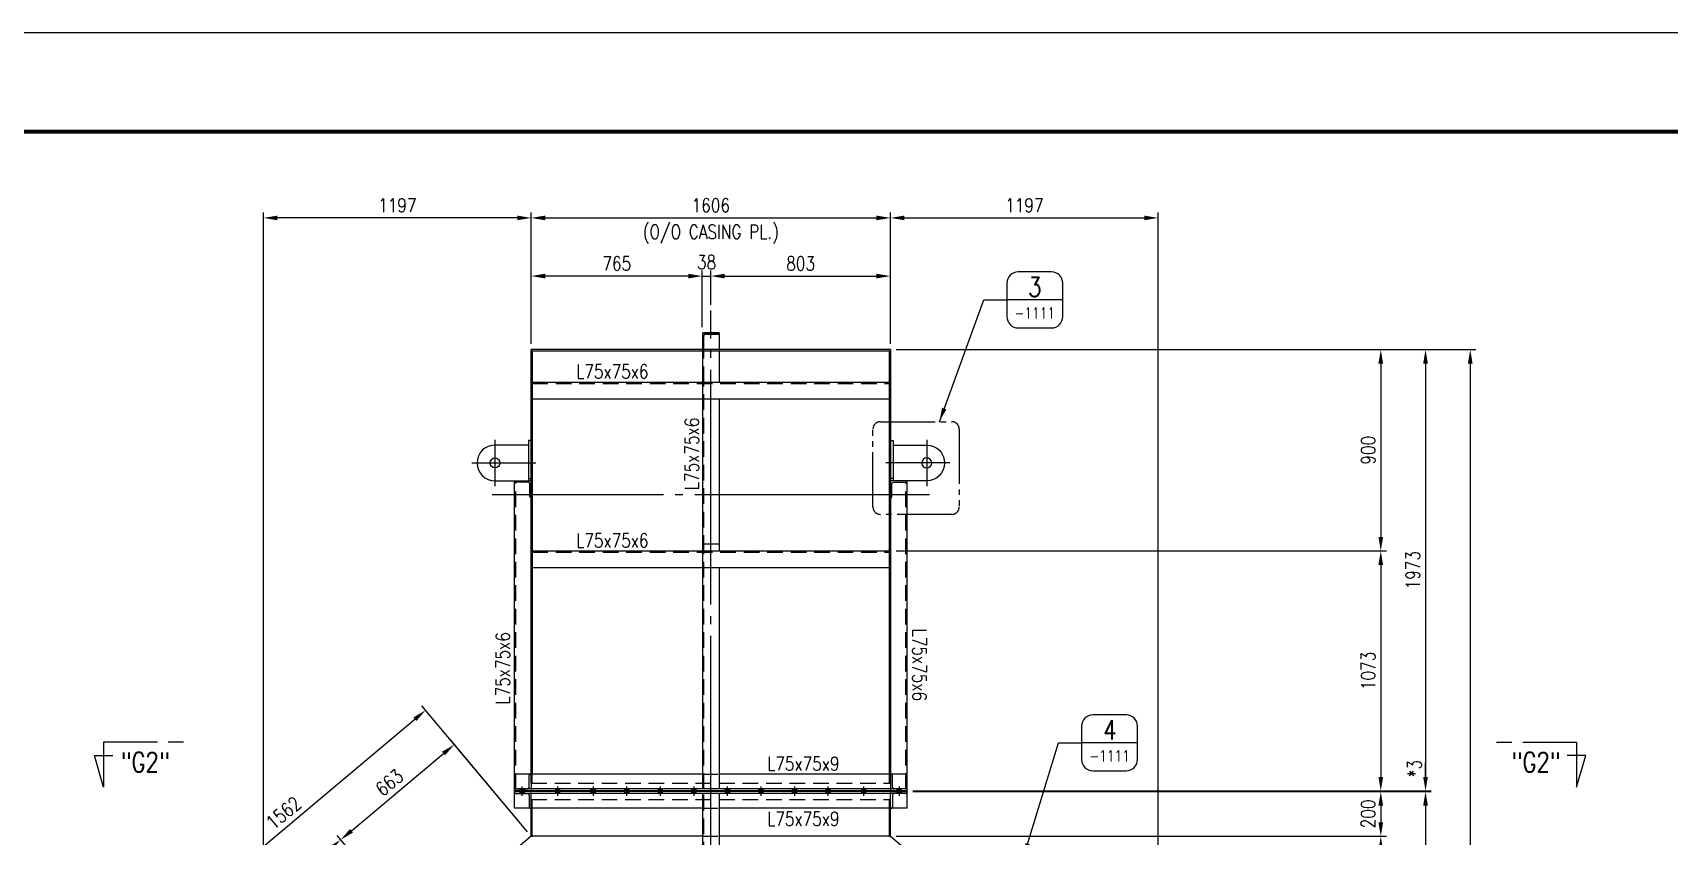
# Model space of a CAD drawing. Header units: millimetres. Extents: x 0 to 134087, y -49114 to 20834.
# Drawn here: x 10031 to 17347, y -37836 to -34243 of the extents above; entities that cross this region are included whole.
import ezdxf
from ezdxf.enums import TextEntityAlignment as Align

# ---------------------------------------------------------------- set-up
doc = ezdxf.new("R2010")
doc.units = ezdxf.units.MM
doc.header["$LTSCALE"] = 35
for name, pattern in [('JNK-CENTER', [34, 30, -1.5, 1, -1.5]), ('JNK-HIDDEN', [3, 2, -1]), ('PH2', [15, 10, -1, 1, -1, 1, -1])]:
    doc.linetypes.add(name, pattern=pattern)
for name, color, linetype in [('CEN-R', 1, 'JNK-CENTER'), ('CON-C', 4, 'Continuous'), ('CON-G', 3, 'Continuous'), ('CON-W', 7, 'Continuous'), ('CON-Y', 2, 'Continuous'), ('det', 2, 'PH2'), ('Dim-W', 7, 'Continuous'), ('HID-Y', 2, 'JNK-HIDDEN'), ('STL-OBJT', 7, 'Continuous'), ('TXTD-Y', 2, 'Continuous'), ('TXTN-G', 3, 'Continuous'), ('TXTT-C', 4, 'Continuous')]:
    doc.layers.add(name, color=color, linetype=linetype)
doc.layers.add('CONT-G', color=3, linetype='Continuous', lineweight=25)
doc.styles.add('SIMPLEX', font='simplex.shx', dxfattribs={"width": 0.8})
doc.dimstyles.new('DIM25', dxfattribs={"dimscale": 25, "dimtxt": 2.5, "dimasz": 2.5, "dimexe": 1, "dimexo": 1, "dimgap": 1, "dimtad": 1, "dimdec": 1, "dimdsep": 46, "dimtxsty": 'SIMPLEX', "dimcen": 0, "dimclrt": 2, "dimazin": 2, "dimtfac": 1, "dimtdec": 1, "dimtix": 1, "dimtmove": 2, "dimatfit": 0, "dimfxl": 0.18, "dimtolj": 1, "dimtzin": 0, "dimarcsym": 0})

# ---------------------------------------------------------------- blocks, each defined once
blk = doc.blocks.new('TITLE')
at = {"color": 7}
blk.add_line((841, 594.85), (0, 594.85), dxfattribs=at)
at = {"color": 7, "const_width": 0.707}
blk.add_lwpolyline([(823.32, 577.17), (27.94, 577.17)], dxfattribs=at)
blk = doc.blocks.new('det-tag')
at = {"layer": 'CON-Y'}
blk.add_line((5, 0), (-5, 0), dxfattribs=at)
blk.add_lwpolyline([(-3, -5), (3, -5, 0.414214), (5, -3), (5, 3, 0.414214), (3, 5), (-3, 5, 0.414214), (-5, 3), (-5, -3, 0.414214)], format="xyb", close=True, dxfattribs=at)
at = {"layer": 'CON-G', "style": 'SIMPLEX', "width": 0.8}
blk.add_attdef('TAG', text='', height=3.5, dxfattribs=at).set_placement((0.02, 0.58), align=Align.CENTER)
at = {"layer": 'CON-Y', "style": 'SIMPLEX', "width": 0.8}
blk.add_attdef('-8888', text='', height=2, dxfattribs=at).set_placement((0, -3.34), align=Align.CENTER)
blk = doc.blocks.new('*D2017')
at = {"layer": 'DEFPOINTS', "color": 0, "transparency": 16777216}
for p in [(11915.9, -37425.6), (12259.8, -37835.6), (11648, -38137.4)]:
    blk.add_point(p, dxfattribs=at)
at = {"layer": 'Dim-W', "color": 0, "lineweight": -2, "transparency": 16777216}
for p, q in [((12243.8, -37816.5), (11899.8, -37406.4)), ((11456, -37811.3), (11868, -37465.7)), ((11631.9, -38118.3), (11392, -37832.3))]:
    blk.add_line(p, q, dxfattribs=at)
at = {"layer": 'Dim-W', "color": 0, "transparency": 16777216}
for points in [[(11861.3, -37457.7), (11874.7, -37473.7), (11915.9, -37425.6)], [(11449.3, -37803.3), (11462.7, -37819.3), (11408.1, -37851.5)]]:
    blk.add_solid(points, dxfattribs=at)
at = {"layer": 'Dim-W', "color": 2, "transparency": 16777216, "insert": (11625.8, -37595.4), "char_height": 62.5, "attachment_point": 5, "rotation": 39.9887, "style": 'SIMPLEX', "bg_fill": 3, "box_fill_scale": 1.1, "bg_fill_color": 256, "bg_fill_true_color": 13158600, "bg_fill_transparency": 0}
blk.add_mtext('\\A1;663', dxfattribs=at)
blk = doc.blocks.new('*D2018')
at = {"layer": 'DEFPOINTS', "color": 0, "transparency": 16777216}
for p in [(11787.4, -37272.3), (12259.8, -37835.6), (11062.8, -38839.6)]:
    blk.add_point(p, dxfattribs=at)
at = {"layer": 'Dim-W', "color": 0, "lineweight": -2, "transparency": 16777216}
for p, q in [((12243.8, -37816.5), (11771.3, -37253.2)), ((10638.2, -38236.2), (11739.5, -37312.5)), ((11046.8, -38820.5), (10574.3, -38257.2))]:
    blk.add_line(p, q, dxfattribs=at)
at = {"layer": 'Dim-W', "color": 0, "transparency": 16777216}
for points in [[(11732.8, -37304.5), (11746.2, -37320.5), (11787.4, -37272.3)], [(10631.5, -38228.2), (10644.9, -38244.1), (10590.4, -38276.3)]]:
    blk.add_solid(points, dxfattribs=at)
at = {"layer": 'Dim-W', "color": 2, "transparency": 16777216, "insert": (11152.7, -37731.2), "char_height": 62.5, "attachment_point": 5, "rotation": 39.9887, "style": 'SIMPLEX', "bg_fill": 3, "box_fill_scale": 1.1, "bg_fill_color": 256, "bg_fill_true_color": 13158600, "bg_fill_transparency": 0}
blk.add_mtext('\\A1;1562', dxfattribs=at)
blk = doc.blocks.new('*D2019')
at = {"layer": 'DEFPOINTS', "color": 0, "transparency": 16777216}
for p in [(13062.8, -35484.6), (13024.8, -35584.6)]:
    blk.add_point(p, dxfattribs=at)
at = {"layer": 'Dim-W', "color": 0, "lineweight": -2, "transparency": 16777216}
for p, q in [((12962.3, -35331.2), (12899.8, -35331.2)), ((13024.8, -35559.6), (13024.8, -35306.2)), ((13062.8, -35459.6), (13062.8, -35306.2)), ((13125.3, -35331.2), (13187.8, -35331.2))]:
    blk.add_line(p, q, dxfattribs=at)
at = {"layer": 'Dim-W', "color": 2, "transparency": 16777216, "insert": (13043.8, -35268.9), "char_height": 62.5, "attachment_point": 5, "style": 'SIMPLEX', "bg_fill": 3, "box_fill_scale": 1.1, "bg_fill_color": 256, "bg_fill_true_color": 13158600, "bg_fill_transparency": 0}
blk.add_mtext('\\A1;38', dxfattribs=at)
at = {"layer": 'DEFPOINTS', "color": 0, "transparency": 16777216}
blk.add_point((13062.8, -35331.2), dxfattribs=at)
at = {"layer": 'Dim-W', "color": 0, "lineweight": -2, "transparency": 16777216}
blk.add_line((13024.8, -35331.2), (13062.8, -35331.2), dxfattribs=at)
at = {"layer": 'Dim-W', "color": 0, "transparency": 16777216}
for points in [[(12962.3, -35320.7), (12962.3, -35341.6), (13024.8, -35331.2)], [(13125.3, -35320.7), (13125.3, -35341.6), (13062.8, -35331.2)]]:
    blk.add_solid(points, dxfattribs=at)
blk = doc.blocks.new('*D2020')
at = {"layer": 'DEFPOINTS', "color": 0, "transparency": 16777216}
for p in [(12259.8, -35331.2), (13024.8, -35584.6), (12259.8, -35659.6)]:
    blk.add_point(p, dxfattribs=at)
at = {"layer": 'Dim-W', "color": 0, "lineweight": -2, "transparency": 16777216}
for p, q in [((12259.8, -35634.6), (12259.8, -35306.2)), ((12962.3, -35331.2), (12322.3, -35331.2)), ((13024.8, -35559.6), (13024.8, -35306.2))]:
    blk.add_line(p, q, dxfattribs=at)
at = {"layer": 'Dim-W', "color": 0, "transparency": 16777216}
for points in [[(12322.3, -35320.7), (12322.3, -35341.6), (12259.8, -35331.2)], [(12962.3, -35320.7), (12962.3, -35341.6), (13024.8, -35331.2)]]:
    blk.add_solid(points, dxfattribs=at)
at = {"layer": 'Dim-W', "color": 2, "transparency": 16777216, "insert": (12642.3, -35274.9), "char_height": 62.5, "attachment_point": 5, "style": 'SIMPLEX', "bg_fill": 3, "box_fill_scale": 1.1, "bg_fill_color": 256, "bg_fill_true_color": 13158600, "bg_fill_transparency": 0}
blk.add_mtext('\\A1;765', dxfattribs=at)
blk = doc.blocks.new('*D2021')
at = {"layer": 'DEFPOINTS', "color": 0, "transparency": 16777216}
for p in [(13865.8, -35331.2), (13062.8, -35484.6), (13865.8, -35659.6)]:
    blk.add_point(p, dxfattribs=at)
at = {"layer": 'Dim-W', "color": 0, "lineweight": -2, "transparency": 16777216}
for p, q in [((13062.8, -35459.6), (13062.8, -35306.2)), ((13125.3, -35331.2), (13803.3, -35331.2)), ((13865.8, -35634.6), (13865.8, -35306.2))]:
    blk.add_line(p, q, dxfattribs=at)
at = {"layer": 'Dim-W', "color": 0, "transparency": 16777216}
for points in [[(13125.3, -35320.7), (13125.3, -35341.6), (13062.8, -35331.2)], [(13803.3, -35320.7), (13803.3, -35341.6), (13865.8, -35331.2)]]:
    blk.add_solid(points, dxfattribs=at)
at = {"layer": 'Dim-W', "color": 2, "transparency": 16777216, "insert": (13464.3, -35274.9), "char_height": 62.5, "attachment_point": 5, "style": 'SIMPLEX', "bg_fill": 3, "box_fill_scale": 1.1, "bg_fill_color": 256, "bg_fill_true_color": 13158600, "bg_fill_transparency": 0}
blk.add_mtext('\\A1;803', dxfattribs=at)
blk = doc.blocks.new('*D2022')
at = {"layer": 'DEFPOINTS', "color": 0, "transparency": 16777216}
for p in [(13865.8, -35071.1), (12259.8, -35659.6), (13865.8, -35659.6)]:
    blk.add_point(p, dxfattribs=at)
at = {"layer": 'Dim-W', "color": 0, "lineweight": -2, "transparency": 16777216}
for p, q in [((12259.8, -35634.6), (12259.8, -35046.1)), ((12322.3, -35071.1), (13803.3, -35071.1)), ((13865.8, -35634.6), (13865.8, -35046.1))]:
    blk.add_line(p, q, dxfattribs=at)
at = {"layer": 'Dim-W', "color": 0, "transparency": 16777216}
for points in [[(12322.3, -35060.6), (12322.3, -35081.5), (12259.8, -35071.1)], [(13803.3, -35060.6), (13803.3, -35081.5), (13865.8, -35071.1)]]:
    blk.add_solid(points, dxfattribs=at)
at = {"layer": 'Dim-W', "color": 2, "transparency": 16777216, "insert": (13062.8, -35014.8), "char_height": 62.5, "attachment_point": 5, "style": 'SIMPLEX', "bg_fill": 3, "box_fill_scale": 1.1, "bg_fill_color": 256, "bg_fill_true_color": 13158600, "bg_fill_transparency": 0}
blk.add_mtext('\\A1;1606', dxfattribs=at)
blk = doc.blocks.new('*D2023')
at = {"layer": 'DEFPOINTS', "color": 0, "transparency": 16777216}
for p in [(15062.8, -35071.1), (13865.8, -35659.6), (15062.8, -38839.6)]:
    blk.add_point(p, dxfattribs=at)
at = {"layer": 'Dim-W', "color": 0, "lineweight": -2, "transparency": 16777216}
for p, q in [((13865.8, -35634.6), (13865.8, -35046.1)), ((13928.3, -35071.1), (15000.3, -35071.1)), ((15062.8, -38814.6), (15062.8, -35046.1))]:
    blk.add_line(p, q, dxfattribs=at)
at = {"layer": 'Dim-W', "color": 0, "transparency": 16777216}
for points in [[(13928.3, -35060.6), (13928.3, -35081.5), (13865.8, -35071.1)], [(15000.3, -35060.6), (15000.3, -35081.5), (15062.8, -35071.1)]]:
    blk.add_solid(points, dxfattribs=at)
at = {"layer": 'Dim-W', "color": 2, "transparency": 16777216, "insert": (14464.3, -35014.8), "char_height": 62.5, "attachment_point": 5, "style": 'SIMPLEX', "bg_fill": 3, "box_fill_scale": 1.1, "bg_fill_color": 256, "bg_fill_true_color": 13158600, "bg_fill_transparency": 0}
blk.add_mtext('\\A1;1197', dxfattribs=at)
blk = doc.blocks.new('*D2024')
at = {"layer": 'DEFPOINTS', "color": 0, "transparency": 16777216}
for p in [(11062.8, -35071.1), (12259.8, -35659.6), (11062.8, -38839.6)]:
    blk.add_point(p, dxfattribs=at)
at = {"layer": 'Dim-W', "color": 0, "lineweight": -2, "transparency": 16777216}
for p, q in [((11062.8, -38814.6), (11062.8, -35046.1)), ((12197.3, -35071.1), (11125.3, -35071.1)), ((12259.8, -35634.6), (12259.8, -35046.1))]:
    blk.add_line(p, q, dxfattribs=at)
at = {"layer": 'Dim-W', "color": 0, "transparency": 16777216}
for points in [[(11125.3, -35060.6), (11125.3, -35081.5), (11062.8, -35071.1)], [(12197.3, -35060.6), (12197.3, -35081.5), (12259.8, -35071.1)]]:
    blk.add_solid(points, dxfattribs=at)
at = {"layer": 'Dim-W', "color": 2, "transparency": 16777216, "insert": (11661.3, -35014.8), "char_height": 62.5, "attachment_point": 5, "style": 'SIMPLEX', "bg_fill": 3, "box_fill_scale": 1.1, "bg_fill_color": 256, "bg_fill_true_color": 13158600, "bg_fill_transparency": 0}
blk.add_mtext('\\A1;1197', dxfattribs=at)
blk = doc.blocks.new('*D2025')
at = {"layer": 'DEFPOINTS', "color": 0, "transparency": 16777216}
for p in [(11408.1, -37851.5), (11648, -38137.4), (11062.8, -38839.6)]:
    blk.add_point(p, dxfattribs=at)
at = {"layer": 'Dim-W', "color": 0, "lineweight": -2, "transparency": 16777216}
for p, q in [((10766.8, -38389.4), (11360.2, -37891.6)), ((11631.9, -38118.3), (11392, -37832.3)), ((11046.8, -38820.5), (10702.8, -38410.4))]:
    blk.add_line(p, q, dxfattribs=at)
at = {"layer": 'Dim-W', "color": 0, "transparency": 16777216}
for points in [[(11353.5, -37883.6), (11366.9, -37899.6), (11408.1, -37851.5)], [(10760.1, -38381.4), (10773.5, -38397.4), (10718.9, -38429.6)]]:
    blk.add_solid(points, dxfattribs=at)
at = {"layer": 'Dim-W', "color": 2, "transparency": 16777216, "insert": (11027.3, -38097.4), "char_height": 62.5, "attachment_point": 5, "rotation": 39.9887, "style": 'SIMPLEX', "bg_fill": 3, "box_fill_scale": 1.1, "bg_fill_color": 256, "bg_fill_true_color": 13158600, "bg_fill_transparency": 0}
blk.add_mtext('\\A1;900', dxfattribs=at)
blk = doc.blocks.new('A$C4895520B')
at = {"layer": 'CEN-R'}
for p, q in [((0, 254), (0, -33.4)), ((104, 150), (-104, 150))]:
    blk.add_line(p, q, dxfattribs=at)
at = {"layer": 'CON-G'}
for p, q in [((-80, 150), (-80, 0)), ((80, 0), (80, 150)), ((99.9, 0), (-80, 0)), ((99.9, -12), (99.9, 0)), ((-70, 0), (-70, -12)), ((99.9, -12), (-70, -12))]:
    blk.add_line(p, q, dxfattribs=at)
blk.add_circle((0, 150), 22.5, dxfattribs=at)
blk.add_arc((0, 150), 80, 0, 180, dxfattribs=at)
blk = doc.blocks.new('*D2034')
at = {"layer": 'DEFPOINTS', "color": 0, "transparency": 16777216}
for p in [(13940.8, -37635.6), (15137.8, -38989.6), (16257.8, -38989.6)]:
    blk.add_point(p, dxfattribs=at)
at = {"layer": 'Dim-W', "color": 0, "lineweight": -2, "transparency": 16777216}
for p, q in [((13965.8, -37635.6), (16282.8, -37635.6)), ((16257.8, -37698.1), (16257.8, -38927.1)), ((15162.8, -38989.6), (16282.8, -38989.6))]:
    blk.add_line(p, q, dxfattribs=at)
at = {"layer": 'Dim-W', "color": 0, "transparency": 16777216}
for points in [[(16247.3, -37698.1), (16268.2, -37698.1), (16257.8, -37635.6)], [(16247.3, -38927.1), (16268.2, -38927.1), (16257.8, -38989.6)]]:
    blk.add_solid(points, dxfattribs=at)
at = {"layer": 'Dim-W', "color": 2, "transparency": 16777216, "insert": (16201.5, -38312.6), "char_height": 62.5, "attachment_point": 5, "rotation": 90, "style": 'SIMPLEX', "bg_fill": 3, "box_fill_scale": 1.1, "bg_fill_color": 256, "bg_fill_true_color": 13158600, "bg_fill_transparency": 0}
blk.add_mtext('\\A1;1354', dxfattribs=at)
blk = doc.blocks.new('*D2035')
at = {"layer": 'DEFPOINTS', "color": 0, "transparency": 16777216}
for p in [(13940.8, -37635.6), (13865.8, -37835.6)]:
    blk.add_point(p, dxfattribs=at)
at = {"layer": 'Dim-W', "color": 0, "lineweight": -2, "transparency": 16777216}
for p, q in [((13965.8, -37635.6), (16082.8, -37635.6)), ((16057.8, -37698.1), (16057.8, -37773.1)), ((13890.8, -37835.6), (16082.8, -37835.6))]:
    blk.add_line(p, q, dxfattribs=at)
at = {"layer": 'Dim-W', "color": 0, "transparency": 16777216}
for points in [[(16047.3, -37698.1), (16068.2, -37698.1), (16057.8, -37635.6)], [(16047.3, -37773.1), (16068.2, -37773.1), (16057.8, -37835.6)]]:
    blk.add_solid(points, dxfattribs=at)
at = {"layer": 'Dim-W', "color": 2, "transparency": 16777216, "insert": (16001.5, -37735.6), "char_height": 62.5, "attachment_point": 5, "rotation": 90, "style": 'SIMPLEX', "bg_fill": 3, "box_fill_scale": 1.1, "bg_fill_color": 256, "bg_fill_true_color": 13158600, "bg_fill_transparency": 0}
blk.add_mtext('\\A1;200', dxfattribs=at)
at = {"layer": 'DEFPOINTS', "color": 0, "transparency": 16777216}
blk.add_point((16057.8, -37835.6), dxfattribs=at)
blk = doc.blocks.new('*D2036')
at = {"layer": 'DEFPOINTS', "color": 0, "transparency": 16777216}
for p in [(13865.8, -37835.6), (15062.8, -38839.6), (16057.8, -38839.6)]:
    blk.add_point(p, dxfattribs=at)
at = {"layer": 'Dim-W', "color": 0, "lineweight": -2, "transparency": 16777216}
for p, q in [((13890.8, -37835.6), (16082.8, -37835.6)), ((16057.8, -37898.1), (16057.8, -38777.1)), ((15087.8, -38839.6), (16082.8, -38839.6))]:
    blk.add_line(p, q, dxfattribs=at)
at = {"layer": 'Dim-W', "color": 0, "transparency": 16777216}
for points in [[(16047.3, -37898.1), (16068.2, -37898.1), (16057.8, -37835.6)], [(16047.3, -38777.1), (16068.2, -38777.1), (16057.8, -38839.6)]]:
    blk.add_solid(points, dxfattribs=at)
at = {"layer": 'Dim-W', "color": 2, "transparency": 16777216, "insert": (16001.5, -38337.6), "char_height": 62.5, "attachment_point": 5, "rotation": 90, "style": 'SIMPLEX', "bg_fill": 3, "box_fill_scale": 1.1, "bg_fill_color": 256, "bg_fill_true_color": 13158600, "bg_fill_transparency": 0}
blk.add_mtext('\\A1;1004', dxfattribs=at)
blk = doc.blocks.new('*D2037')
at = {"layer": 'DEFPOINTS', "color": 0, "transparency": 16777216}
for p in [(13865.8, -35659.6), (15162.8, -41459.6), (16457.8, -41459.6)]:
    blk.add_point(p, dxfattribs=at)
at = {"layer": 'Dim-W', "color": 0, "lineweight": -2, "transparency": 16777216}
for p, q in [((13890.8, -35659.6), (16482.8, -35659.6)), ((16457.8, -35722.1), (16457.8, -41397.1)), ((15187.8, -41459.6), (16482.8, -41459.6))]:
    blk.add_line(p, q, dxfattribs=at)
at = {"layer": 'Dim-W', "color": 0, "transparency": 16777216}
for points in [[(16447.3, -35722.1), (16468.2, -35722.1), (16457.8, -35659.6)], [(16447.3, -41397.1), (16468.2, -41397.1), (16457.8, -41459.6)]]:
    blk.add_solid(points, dxfattribs=at)
at = {"layer": 'Dim-W', "color": 2, "transparency": 16777216, "insert": (16401.5, -38559.6), "char_height": 62.5, "attachment_point": 5, "rotation": 90, "style": 'SIMPLEX', "bg_fill": 3, "box_fill_scale": 1.1, "bg_fill_color": 256, "bg_fill_true_color": 13158600, "bg_fill_transparency": 0}
blk.add_mtext('\\A1;5800', dxfattribs=at)
blk = doc.blocks.new('*D2038')
at = {"layer": 'DEFPOINTS', "color": 0, "transparency": 16777216}
for p in [(13865.8, -35659.6), (13940.8, -37632.6), (16257.8, -37632.6)]:
    blk.add_point(p, dxfattribs=at)
at = {"layer": 'Dim-W', "color": 0, "lineweight": -2, "transparency": 16777216}
for p, q in [((13890.8, -35659.6), (16282.8, -35659.6)), ((16257.8, -35722.1), (16257.8, -37570.1)), ((13965.8, -37632.6), (16282.8, -37632.6))]:
    blk.add_line(p, q, dxfattribs=at)
at = {"layer": 'Dim-W', "color": 0, "transparency": 16777216}
for points in [[(16247.3, -35722.1), (16268.2, -35722.1), (16257.8, -35659.6)], [(16247.3, -37570.1), (16268.2, -37570.1), (16257.8, -37632.6)]]:
    blk.add_solid(points, dxfattribs=at)
at = {"layer": 'Dim-W', "color": 2, "transparency": 16777216, "insert": (16201.5, -36646.1), "char_height": 62.5, "attachment_point": 5, "rotation": 90, "style": 'SIMPLEX', "bg_fill": 3, "box_fill_scale": 1.1, "bg_fill_color": 256, "bg_fill_true_color": 13158600, "bg_fill_transparency": 0}
blk.add_mtext('\\A1;1973', dxfattribs=at)
blk = doc.blocks.new('*D2039')
at = {"layer": 'DEFPOINTS', "color": 0, "transparency": 16777216}
for p in [(14166.4, -37632.6), (14166.4, -37635.6), (16257.8, -37632.6)]:
    blk.add_point(p, dxfattribs=at)
at = {"layer": 'Dim-W', "color": 0, "lineweight": -2, "transparency": 16777216}
for p, q in [((16257.8, -37570.1), (16257.8, -37507.6)), ((14191.4, -37632.6), (16282.8, -37632.6)), ((14191.4, -37635.6), (16282.8, -37635.6)), ((16257.8, -37635.6), (16257.8, -37632.6)), ((16257.8, -37698.1), (16257.8, -37760.6))]:
    blk.add_line(p, q, dxfattribs=at)
at = {"layer": 'Dim-W', "color": 0, "transparency": 16777216}
blk.add_solid([(16247.3, -37698.1), (16268.2, -37698.1), (16257.8, -37635.6)], dxfattribs=at)
at = {"layer": 'Dim-W', "color": 2, "transparency": 16777216, "insert": (16208.3, -37533.1), "char_height": 62.5, "attachment_point": 5, "rotation": 90, "style": 'SIMPLEX', "bg_fill": 3, "box_fill_scale": 1.1, "bg_fill_color": 256, "bg_fill_true_color": 13158600, "bg_fill_transparency": 0}
blk.add_mtext('\\A1;*3', dxfattribs=at)
at = {"layer": 'Dim-W', "color": 0, "transparency": 16777216}
blk.add_solid([(16247.3, -37570.1), (16268.2, -37570.1), (16257.8, -37632.6)], dxfattribs=at)
blk = doc.blocks.new('*D2040')
at = {"layer": 'DEFPOINTS', "color": 0, "transparency": 16777216}
for p in [(13865.8, -35659.6), (13865.8, -36559.6), (16057.8, -36559.6)]:
    blk.add_point(p, dxfattribs=at)
at = {"layer": 'Dim-W', "color": 0, "lineweight": -2, "transparency": 16777216}
for p, q in [((13890.8, -35659.6), (16082.8, -35659.6)), ((16057.8, -35722.1), (16057.8, -36497.1)), ((13890.8, -36559.6), (16082.8, -36559.6))]:
    blk.add_line(p, q, dxfattribs=at)
at = {"layer": 'Dim-W', "color": 0, "transparency": 16777216}
for points in [[(16047.3, -35722.1), (16068.2, -35722.1), (16057.8, -35659.6)], [(16047.3, -36497.1), (16068.2, -36497.1), (16057.8, -36559.6)]]:
    blk.add_solid(points, dxfattribs=at)
at = {"layer": 'Dim-W', "color": 2, "transparency": 16777216, "insert": (16001.5, -36109.6), "char_height": 62.5, "attachment_point": 5, "rotation": 90, "style": 'SIMPLEX', "bg_fill": 3, "box_fill_scale": 1.1, "bg_fill_color": 256, "bg_fill_true_color": 13158600, "bg_fill_transparency": 0}
blk.add_mtext('\\A1;900', dxfattribs=at)
blk = doc.blocks.new('*D2041')
at = {"layer": 'DEFPOINTS', "color": 0, "transparency": 16777216}
for p in [(13865.8, -36559.6), (13940.8, -37632.6), (16057.8, -37632.6)]:
    blk.add_point(p, dxfattribs=at)
at = {"layer": 'Dim-W', "color": 0, "lineweight": -2, "transparency": 16777216}
for p, q in [((13890.8, -36559.6), (16082.8, -36559.6)), ((16057.8, -36622.1), (16057.8, -37570.1)), ((13965.8, -37632.6), (16082.8, -37632.6))]:
    blk.add_line(p, q, dxfattribs=at)
at = {"layer": 'Dim-W', "color": 0, "transparency": 16777216}
for points in [[(16047.3, -36622.1), (16068.2, -36622.1), (16057.8, -36559.6)], [(16047.3, -37570.1), (16068.2, -37570.1), (16057.8, -37632.6)]]:
    blk.add_solid(points, dxfattribs=at)
at = {"layer": 'Dim-W', "color": 2, "transparency": 16777216, "insert": (16001.5, -37096.1), "char_height": 62.5, "attachment_point": 5, "rotation": 90, "style": 'SIMPLEX', "bg_fill": 3, "box_fill_scale": 1.1, "bg_fill_color": 256, "bg_fill_true_color": 13158600, "bg_fill_transparency": 0}
blk.add_mtext('\\A1;1073', dxfattribs=at)
blk = doc.blocks.new('SECMARK2')
at = {"layer": 'TXTT-C'}
blk.add_line((0, 0), (-2.72, 0), dxfattribs=at)
blk.add_lwpolyline([(-4.67, 0), (-14.32, 0), (-14.32, 8.05), (-15.93, 2.38), (-12.63, 2.38)], dxfattribs=at)
at = {"layer": 'TXTT-C', "style": 'SIMPLEX', "width": 1.17}
blk.add_attdef('TAG', text='', height=3.5, dxfattribs=at).set_placement((-7.82, 1.36), align=Align.CENTER)

msp = doc.modelspace()

# ---------------------------------------------------------------- hatches: boundary and pattern name
at = {"layer": 'CON-W'}
h = msp.add_hatch(color=256, dxfattribs=at)
h.paths.add_polyline_path([(12229.3498, -37623.6369), (12210.3498, -37623.6369), (12210.3498, -37632.6369), (12229.3498, -37632.6369)])
h.paths.add_polyline_path([(12229.3498, -37635.6369), (12210.3498, -37635.6369), (12210.3498, -37644.6369), (12229.3498, -37644.6369)])
h = msp.add_hatch(color=256, dxfattribs=at)
h.paths.add_polyline_path([(12388.3498, -37623.6369), (12369.3498, -37623.6369), (12369.3498, -37632.6369), (12388.3498, -37632.6369)])
h.paths.add_polyline_path([(12388.3498, -37635.6369), (12369.3498, -37635.6369), (12369.3498, -37644.6369), (12388.3498, -37644.6369)])
h = msp.add_hatch(color=256, dxfattribs=at)
h.paths.add_polyline_path([(12547.3498, -37623.6369), (12528.3498, -37623.6369), (12528.3498, -37632.6369), (12547.3498, -37632.6369)])
h.paths.add_polyline_path([(12547.3498, -37635.6369), (12528.3498, -37635.6369), (12528.3498, -37644.6369), (12547.3498, -37644.6369)])
h = msp.add_hatch(color=256, dxfattribs=at)
h.paths.add_polyline_path([(12697.3498, -37623.6369), (12678.3498, -37623.6369), (12678.3498, -37632.6369), (12697.3498, -37632.6369)])
h.paths.add_polyline_path([(12697.3498, -37635.6369), (12678.3498, -37635.6369), (12678.3498, -37644.6369), (12697.3498, -37644.6369)])
h = msp.add_hatch(color=256, dxfattribs=at)
h.paths.add_polyline_path([(12847.3498, -37623.6369), (12828.3498, -37623.6369), (12828.3498, -37632.6369), (12847.3498, -37632.6369)])
h.paths.add_polyline_path([(12847.3498, -37635.6369), (12828.3498, -37635.6369), (12828.3498, -37644.6369), (12847.3498, -37644.6369)])
h = msp.add_hatch(color=256, dxfattribs=at)
h.paths.add_polyline_path([(12997.3498, -37623.6369), (12978.3498, -37623.6369), (12978.3498, -37632.6369), (12997.3498, -37632.6369)])
h.paths.add_polyline_path([(12997.3498, -37635.6369), (12978.3498, -37635.6369), (12978.3498, -37644.6369), (12997.3498, -37644.6369)])
h = msp.add_hatch(color=256, dxfattribs=at)
h.paths.add_polyline_path([(13128.3498, -37623.6369), (13147.3498, -37623.6369), (13147.3498, -37632.6369), (13128.3498, -37632.6369)])
h.paths.add_polyline_path([(13128.3498, -37635.6369), (13147.3498, -37635.6369), (13147.3498, -37644.6369), (13128.3498, -37644.6369)])
h = msp.add_hatch(color=256, dxfattribs=at)
h.paths.add_polyline_path([(13278.3498, -37623.6369), (13297.3498, -37623.6369), (13297.3498, -37632.6369), (13278.3498, -37632.6369)])
h.paths.add_polyline_path([(13278.3498, -37635.6369), (13297.3498, -37635.6369), (13297.3498, -37644.6369), (13278.3498, -37644.6369)])
h = msp.add_hatch(color=256, dxfattribs=at)
h.paths.add_polyline_path([(13428.3498, -37623.6369), (13447.3498, -37623.6369), (13447.3498, -37632.6369), (13428.3498, -37632.6369)])
h.paths.add_polyline_path([(13428.3498, -37635.6369), (13447.3498, -37635.6369), (13447.3498, -37644.6369), (13428.3498, -37644.6369)])
h = msp.add_hatch(color=256, dxfattribs=at)
h.paths.add_polyline_path([(13578.3498, -37623.6369), (13597.3498, -37623.6369), (13597.3498, -37632.6369), (13578.3498, -37632.6369)])
h.paths.add_polyline_path([(13578.3498, -37635.6369), (13597.3498, -37635.6369), (13597.3498, -37644.6369), (13578.3498, -37644.6369)])
h = msp.add_hatch(color=256, dxfattribs=at)
h.paths.add_polyline_path([(13737.3498, -37623.6369), (13756.3498, -37623.6369), (13756.3498, -37632.6369), (13737.3498, -37632.6369)])
h.paths.add_polyline_path([(13737.3498, -37635.6369), (13756.3498, -37635.6369), (13756.3498, -37644.6369), (13737.3498, -37644.6369)])
h = msp.add_hatch(color=256, dxfattribs=at)
h.paths.add_polyline_path([(13896.3498, -37623.6369), (13915.3498, -37623.6369), (13915.3498, -37632.6369), (13896.3498, -37632.6369)])
h.paths.add_polyline_path([(13896.3498, -37635.6369), (13915.3498, -37635.6369), (13915.3498, -37644.6369), (13896.3498, -37644.6369)])

# ---------------------------------------------------------------- linework, layer by layer
at = {"layer": 'CEN-R'}
for p, q in [((13062.8498, -41559.6369), (13062.8498, -35484.6369)), ((14040.8498, -36309.6369), (12084.8498, -36309.6369)), ((12219.8498, -37654.6369), (12219.8498, -37613.6369)), ((12378.8498, -37654.6369), (12378.8498, -37613.6369)), ((12537.8498, -37654.6369), (12537.8498, -37613.6369)), ((12687.8498, -37654.6369), (12687.8498, -37613.6369)), ((12837.8498, -37654.6369), (12837.8498, -37613.6369)), ((12987.8498, -37654.6369), (12987.8498, -37613.6369)), ((13137.8498, -37654.6369), (13137.8498, -37613.6369)), ((13287.8498, -37654.6369), (13287.8498, -37613.6369)), ((13437.8498, -37654.6369), (13437.8498, -37613.6369)), ((13587.8498, -37654.6369), (13587.8498, -37613.6369)), ((13746.8498, -37654.6369), (13746.8498, -37613.6369)), ((13905.8498, -37654.6369), (13905.8498, -37613.6369))]:
    msp.add_line(p, q, dxfattribs=at)
at = {"layer": 'CON-G'}
for p, q in [((13024.8498, -35584.6369), (13024.8498, -35804.8221)), ((13099.8498, -35584.6369), (13099.8498, -35804.8221)), ((12259.8498, -37557.6369), (12259.8498, -35659.6369)), ((13865.8498, -35659.6369), (12259.8498, -35659.6369)), ((12259.8498, -35664.6369), (13865.8498, -35664.6369)), ((12264.8498, -35664.6369), (12264.8498, -37557.6369)), ((13860.8498, -37557.6369), (13860.8498, -35664.6369)), ((13865.8498, -35659.6369), (13865.8498, -37557.6369)), ((13024.8498, -35879.8221), (13024.8498, -36559.6369)), ((13099.8498, -35879.8221), (13099.8498, -36559.6369)), ((12264.8498, -36559.6369), (13865.8498, -36559.6369)), ((13024.8498, -36528.2851), (13099.8498, -36528.2851)), ((12264.8498, -36634.6369), (13865.8498, -36634.6369)), ((13024.8498, -36634.6369), (13024.8498, -37623.6369)), ((13099.8498, -36634.6369), (13099.8498, -37623.6369)), ((13024.8498, -37557.6369), (12184.8498, -37557.6369)), ((13940.8498, -37557.6369), (13099.8498, -37557.6369)), ((13940.8498, -37623.6369), (12184.8498, -37623.6369)), ((13940.8498, -37632.6369), (12184.8498, -37632.6369)), ((13940.8498, -37635.6369), (12184.8498, -37635.6369)), ((12184.8498, -37710.6369), (12184.8498, -37635.6369)), ((13940.8498, -37644.6369), (12184.8498, -37644.6369)), ((13024.8498, -37644.6369), (13024.8498, -38980.6369)), ((13099.8498, -37644.6369), (13099.8498, -38980.6369)), ((13940.8498, -37710.6369), (13940.8498, -37635.6369)), ((13024.8498, -37710.6369), (12184.8498, -37710.6369)), ((12259.8498, -37835.6369), (12259.8498, -37710.6369)), ((12264.8498, -37837.9691), (12264.8498, -37710.6369)), ((13940.8498, -37710.6369), (13099.8498, -37710.6369)), ((13860.8498, -37837.9691), (13860.8498, -37710.6369)), ((13865.8498, -37835.6369), (13865.8498, -37710.6369)), ((12259.8498, -37835.6369), (11062.8498, -38839.6369)), ((13024.8498, -37835.6369), (12259.8498, -37835.6369)), ((13865.8498, -37835.6369), (13099.8498, -37835.6369)), ((13865.8498, -37835.6369), (15062.8498, -38839.6369))]:
    msp.add_line(p, q, dxfattribs=at)
for points in [[(12259.8498, -36246.6369), (12259.8498, -36321.6369), (12257.8498, -36321.6369, -0.414213562), (12253.8498, -36317.6369), (12253.8498, -36261.1369, 0.414213562), (12245.3498, -36252.6369), (12188.8498, -36252.6369, -0.414213562), (12184.8498, -36248.6369), (12184.8498, -36246.6369)], [(13865.8498, -36246.6369), (13865.8498, -36321.6369), (13867.8498, -36321.6369, 0.414213562), (13871.8498, -36317.6369), (13871.8498, -36261.1369, -0.414213562), (13880.3498, -36252.6369), (13936.8498, -36252.6369, 0.414213562), (13940.8498, -36248.6369), (13940.8498, -36246.6369)]]:
    msp.add_lwpolyline(points, format="xyb", close=True, dxfattribs=at)
at = {"layer": 'CONT-G'}
for p, q in [((12184.8498, -37632.6369), (12184.8498, -36246.6369)), ((13940.8498, -37632.6369), (13940.8498, -36246.6369))]:
    msp.add_line(p, q, dxfattribs=at)
at = {"layer": 'HID-Y'}
for p, q in [((13030.8498, -35804.8221), (13030.8498, -35659.6369)), ((13024.8498, -35810.8221), (13024.8498, -35879.8221)), ((13030.8498, -36559.6369), (13030.8498, -35810.8221)), ((12190.8498, -37623.6369), (12190.8498, -36252.6369)), ((13934.8498, -37623.6369), (13934.8498, -36252.6369)), ((12264.8498, -36565.6369), (13865.8498, -36565.6369)), ((13024.8498, -36565.6369), (13024.8498, -36634.6369)), ((13030.8498, -37623.6369), (13030.8498, -36565.6369)), ((12259.8498, -37597.6369), (12259.8498, -37557.6369)), ((12259.8498, -37597.6369), (13865.8498, -37597.6369)), ((12264.8498, -37597.6369), (12264.8498, -37557.6369)), ((13024.8498, -37557.6369), (13099.8498, -37557.6369)), ((13860.8498, -37597.6369), (13860.8498, -37557.6369)), ((13865.8498, -37597.6369), (13865.8498, -37557.6369)), ((12210.3498, -37632.6369), (12210.3498, -37623.6369)), ((12210.3498, -37644.6369), (12210.3498, -37635.6369)), ((12229.3498, -37632.6369), (12229.3498, -37623.6369)), ((12229.3498, -37644.6369), (12229.3498, -37635.6369)), ((12259.8498, -37670.6369), (13865.8498, -37670.6369)), ((12259.8498, -37710.6369), (12259.8498, -37670.6369)), ((12264.8498, -37710.6369), (12264.8498, -37670.6369)), ((12369.3498, -37632.6369), (12369.3498, -37623.6369)), ((12369.3498, -37644.6369), (12369.3498, -37635.6369)), ((12388.3498, -37632.6369), (12388.3498, -37623.6369)), ((12388.3498, -37644.6369), (12388.3498, -37635.6369)), ((12528.3498, -37632.6369), (12528.3498, -37623.6369)), ((12528.3498, -37644.6369), (12528.3498, -37635.6369)), ((12547.3498, -37632.6369), (12547.3498, -37623.6369)), ((12547.3498, -37644.6369), (12547.3498, -37635.6369)), ((12678.3498, -37632.6369), (12678.3498, -37623.6369)), ((12678.3498, -37644.6369), (12678.3498, -37635.6369)), ((12697.3498, -37632.6369), (12697.3498, -37623.6369)), ((12697.3498, -37644.6369), (12697.3498, -37635.6369)), ((12828.3498, -37632.6369), (12828.3498, -37623.6369)), ((12828.3498, -37644.6369), (12828.3498, -37635.6369)), ((12847.3498, -37632.6369), (12847.3498, -37623.6369)), ((12847.3498, -37644.6369), (12847.3498, -37635.6369)), ((12978.3498, -37632.6369), (12978.3498, -37623.6369)), ((12978.3498, -37644.6369), (12978.3498, -37635.6369)), ((12997.3498, -37632.6369), (12997.3498, -37623.6369)), ((12997.3498, -37644.6369), (12997.3498, -37635.6369)), ((13030.8498, -38980.6369), (13030.8498, -37644.6369)), ((13128.3498, -37632.6369), (13128.3498, -37623.6369)), ((13128.3498, -37644.6369), (13128.3498, -37635.6369)), ((13147.3498, -37632.6369), (13147.3498, -37623.6369)), ((13147.3498, -37644.6369), (13147.3498, -37635.6369)), ((13278.3498, -37632.6369), (13278.3498, -37623.6369)), ((13278.3498, -37644.6369), (13278.3498, -37635.6369)), ((13297.3498, -37632.6369), (13297.3498, -37623.6369)), ((13297.3498, -37644.6369), (13297.3498, -37635.6369)), ((13428.3498, -37632.6369), (13428.3498, -37623.6369)), ((13428.3498, -37644.6369), (13428.3498, -37635.6369)), ((13447.3498, -37632.6369), (13447.3498, -37623.6369)), ((13447.3498, -37644.6369), (13447.3498, -37635.6369)), ((13578.3498, -37632.6369), (13578.3498, -37623.6369)), ((13578.3498, -37644.6369), (13578.3498, -37635.6369)), ((13597.3498, -37632.6369), (13597.3498, -37623.6369)), ((13597.3498, -37644.6369), (13597.3498, -37635.6369)), ((13737.3498, -37632.6369), (13737.3498, -37623.6369)), ((13737.3498, -37644.6369), (13737.3498, -37635.6369)), ((13756.3498, -37632.6369), (13756.3498, -37623.6369)), ((13756.3498, -37644.6369), (13756.3498, -37635.6369)), ((13860.8498, -37710.6369), (13860.8498, -37670.6369)), ((13865.8498, -37710.6369), (13865.8498, -37670.6369)), ((13896.3498, -37632.6369), (13896.3498, -37623.6369)), ((13896.3498, -37644.6369), (13896.3498, -37635.6369)), ((13915.3498, -37632.6369), (13915.3498, -37623.6369)), ((13915.3498, -37644.6369), (13915.3498, -37635.6369)), ((13024.8498, -37710.6369), (13099.8498, -37710.6369)), ((13024.8498, -37835.6369), (13099.8498, -37835.6369))]:
    msp.add_line(p, q, dxfattribs=at)
for points in [[(13024.8498, -35584.6369), (13024.8498, -35659.6369), (13026.8498, -35659.6369, 0.414213562), (13030.8498, -35655.6369), (13030.8498, -35599.1369, -0.414213562), (13039.3498, -35590.6369), (13095.8498, -35590.6369, 0.414213562), (13099.8498, -35586.6369), (13099.8498, -35584.6369)], [(12259.8498, -37632.6369), (12184.8498, -37632.6369), (12184.8498, -37629.6369, -0.414213562), (12190.8498, -37623.6369), (12242.3498, -37623.6369, 0.414213562), (12250.8498, -37615.1369), (12250.8498, -37563.6369, -0.414213562), (12256.8498, -37557.6369), (12259.8498, -37557.6369)], [(13865.8498, -37632.6369), (13940.8498, -37632.6369), (13940.8498, -37629.6369, 0.414213562), (13934.8498, -37623.6369), (13883.3498, -37623.6369, -0.414213562), (13874.8498, -37615.1369), (13874.8498, -37563.6369, 0.414213562), (13868.8498, -37557.6369), (13865.8498, -37557.6369)], [(12259.8498, -37635.6369), (12184.8498, -37635.6369), (12184.8498, -37638.6369, 0.414213562), (12190.8498, -37644.6369), (12242.3498, -37644.6369, -0.414213562), (12250.8498, -37653.1369), (12250.8498, -37704.6369, 0.414213562), (12256.8498, -37710.6369), (12259.8498, -37710.6369)], [(13865.8498, -37635.6369), (13940.8498, -37635.6369), (13940.8498, -37638.6369, -0.414213562), (13934.8498, -37644.6369), (13883.3498, -37644.6369, 0.414213562), (13874.8498, -37653.1369), (13874.8498, -37704.6369, -0.414213562), (13868.8498, -37710.6369), (13865.8498, -37710.6369)]]:
    msp.add_lwpolyline(points, format="xyb", close=True, dxfattribs=at)
at = {"layer": 'STL-OBJT'}
for p, q in [((14282.7861, -35437.6966), (14386.0766, -35437.6966)), ((14617.0685, -37418.0979), (14720.359, -37418.0979))]:
    msp.add_line(p, q, dxfattribs=at)

# ---------------------------------------------------------------- block references
at = {"linetype": 'ByBlock', "xscale": 24.99999999749996, "yscale": 24.99999999749996, "zscale": 24.99999999749996}
msp.add_blockref('TITLE', (756.2886, -49114.431), dxfattribs=at)
at = {"layer": 'CON-W'}
ref = msp.add_blockref('SECMARK2', (16575.4976, -37414.4095), dxfattribs=dict(at, xscale=25, yscale=25, zscale=25, rotation=180))
ref.add_attrib('TAG', '"G2"', (16642.7708, -37548.0762), dxfattribs={"layer": 'CON-C', "height": 87.5, "style": 'SIMPLEX', "width": 0.8})
at = {"layer": 'det', "ltscale": 0.7}
ref = msp.add_blockref('det-tag', (14511.0766, -35437.6966), dxfattribs=dict(at, xscale=25, yscale=25, zscale=25))
ref.add_attrib('TAG', '3', dxfattribs={"layer": 'TXTN-G', "height": 87.5, "style": 'SIMPLEX', "width": 0.8}).set_placement((14511.6599, -35423.1966), align=Align.CENTER)
ref.add_attrib('-8888', '-1111', dxfattribs={"layer": 'TXTD-Y', "height": 50, "style": 'SIMPLEX', "width": 0.8}).set_placement((14511.0766, -35521.1966), align=Align.CENTER)
ref = msp.add_blockref('det-tag', (14845.359, -37418.0979), dxfattribs=dict(at, xscale=25, yscale=25, zscale=25))
ref.add_attrib('TAG', '4', dxfattribs={"layer": 'TXTN-G', "height": 87.5, "style": 'SIMPLEX', "width": 0.8}).set_placement((14845.9423, -37403.5979), align=Align.CENTER)
ref.add_attrib('-8888', '-1111', dxfattribs={"layer": 'TXTD-Y', "height": 50, "style": 'SIMPLEX', "width": 0.8}).set_placement((14845.359, -37501.5979), align=Align.CENTER)

# ---------------------------------------------------------------- texts
at = {"layer": 'CON-Y', "style": 'SIMPLEX', "width": 0.8}
for s, p in [('L75x75x6', (12460.6406, -35789.4521)), ('L75x75x6', (12460.6406, -36544.2669)), ('L75x75x9', (13314.4186, -37542.2669)), ('L75x75x9', (13314.4186, -37788.2946))]:
    msp.add_text(s, height=62.5, dxfattribs=at).set_placement(p)
msp.add_text('L75x75x6', height=62.5, rotation=90, dxfattribs=at).set_placement((13009.4798, -36287.8103))

# ---------------------------------------------------------------- leaders
at = {"layer": 'Dim-W'}
for points, override in [([(14084.6866, -35982.0499), (14282.7861, -35437.6966)], {"dimdec": 0, "dimtdec": 0, "dimtix": 0, "dimtmove": 0, "dimtfill": 1}), ([(14461.2161, -37928.7942), (14617.0685, -37418.0979)], {"dimdec": 0, "dimtdec": 0, "dimtix": 0, "dimatfit": 2, "dimtfill": 1})]:
    msp.add_leader(points, dimstyle='DIM25', override=override, dxfattribs=at)

# ---------------------------------------------------------------- next in the draw order: dimensions: what is measured, and where the dimension line sits
dim = msp.add_linear_dim(base=(13062.8498, -35331.1613), p1=(13024.8498, -35584.6369), p2=(13062.8498, -35484.6369), dimstyle='DIM25', override={"dimdec": 0, "dimtdec": 0, "dimtix": 0, "dimtfill": 1}, dxfattribs=at)
dim.commit()
dim.dimension.update_dxf_attribs({"geometry": '*D2019', "text_midpoint": (13043.8498, -35268.9276), "dimtype": 160})
dim = msp.add_linear_dim(base=(11915.8842, -37425.5505), p1=(11647.9631, -38137.4243), p2=(12259.8498, -37835.6369), angle=39.98869909, dimstyle='DIM25', override={"dimdec": 0, "dimtdec": 0, "dimtix": 0, "dimtfill": 1}, dxfattribs=at)
dim.commit()
dim.dimension.update_dxf_attribs({"geometry": '*D2017', "text_midpoint": (11625.8461, -37595.4069)})

# ---------------------------------------------------------------- next in the draw order: dimensions: what is measured, and where the dimension line sits
for base, p1, p2, override, picture, middle in [((12259.8498, -35331.1613), (13024.8498, -35584.6369), (12259.8498, -35659.6369), {"dimdec": 0, "dimtdec": 0, "dimtix": 0, "dimtfill": 1}, '*D2020', (12642.3498, -35274.9113)), ((13865.8498, -35331.1613), (13062.8498, -35484.6369), (13865.8498, -35659.6369), {"dimdec": 0, "dimtdec": 0, "dimtix": 0, "dimtmove": 0, "dimtfill": 1}, '*D2021', (13464.3498, -35274.9113))]:
    dim = msp.add_linear_dim(base=base, p1=p1, p2=p2, dimstyle='DIM25', override=override, dxfattribs=at)
    dim.commit()
    dim.dimension.update_dxf_attribs({"geometry": picture, "text_midpoint": middle})
dim = msp.add_linear_dim(base=(11787.3569, -37272.3162), p1=(11062.8498, -38839.6369), p2=(12259.8498, -37835.6369), angle=39.98869909, dimstyle='DIM25', override={"dimdec": 0, "dimtdec": 0, "dimtix": 0, "dimtmove": 0, "dimtfill": 1}, dxfattribs=at)
dim.commit()
dim.dimension.update_dxf_attribs({"geometry": '*D2018', "text_midpoint": (11188.8569, -37774.3162), "dimtype": 160})

# ---------------------------------------------------------------- next in the draw order: block references
at = {"layer": 'CON-W'}
ref = msp.add_blockref('SECMARK2', (10705.5293, -37414.4095), dxfattribs=dict(at, xscale=-25, yscale=25, zscale=25, rotation=180))
ref.add_attrib('TAG', '"G2"', (10424.9228, -37548.0762), dxfattribs={"layer": 'CON-C', "height": 87.5, "style": 'SIMPLEX', "width": 0.8})

# ---------------------------------------------------------------- next in the draw order: dimensions: what is measured, and where the dimension line sits
at = {"layer": 'Dim-W'}
dim = msp.add_linear_dim(base=(13865.8498, -35071.0583), p1=(12259.8498, -35659.6369), p2=(13865.8498, -35659.6369), dimstyle='DIM25', override={"dimdec": 0, "dimtdec": 0, "dimtix": 0, "dimtmove": 0, "dimtfill": 1}, dxfattribs=at)
dim.commit()
dim.dimension.update_dxf_attribs({"geometry": '*D2022', "text_midpoint": (13062.8498, -35071.0583), "dimtype": 160})

# ---------------------------------------------------------------- next in the draw order: linework, layer by layer
at = {"layer": 'CON-G'}
msp.add_line((13024.8498, -35584.6369), (13099.8498, -35584.6369), dxfattribs=at)

# ---------------------------------------------------------------- next in the draw order: texts
at = {"layer": 'Dim-W', "color": 2, "insert": (13062.8498, -35143.6774), "char_height": 62.5, "attachment_point": 5, "style": 'SIMPLEX'}
msp.add_mtext('\\A1;(O/O CASING PL.)', dxfattribs=at)

# ---------------------------------------------------------------- next in the draw order: dimensions: what is measured, and where the dimension line sits
at = {"layer": 'Dim-W'}
dim = msp.add_linear_dim(base=(11062.8498, -35071.0583), p1=(12259.8498, -35659.6369), p2=(11062.8498, -38839.6369), angle=180, dimstyle='DIM25', override={"dimdec": 0, "dimtdec": 0, "dimtix": 0, "dimtfill": 1}, dxfattribs=at)
dim.commit()
dim.dimension.update_dxf_attribs({"geometry": '*D2024', "text_midpoint": (11661.3498, -35014.8083)})
dim = msp.add_linear_dim(base=(15062.8498, -35071.0583), p1=(13865.8498, -35659.6369), p2=(15062.8498, -38839.6369), dimstyle='DIM25', override={"dimdec": 0, "dimtdec": 0, "dimtix": 0, "dimtfill": 1}, dxfattribs=at)
dim.commit()
dim.dimension.update_dxf_attribs({"geometry": '*D2023', "text_midpoint": (14464.3498, -35014.8083)})

# ---------------------------------------------------------------- next in the draw order: linework, layer by layer
at = {"layer": 'det', "ltscale": 0.7}
msp.add_lwpolyline([(13820.6545, -35982.0499), (14140.139, -35982.0499, -0.414213562), (14173.139, -36015.0499), (14173.139, -36363.4005, -0.414213562), (14140.139, -36396.4005), (13820.6545, -36396.4005, -0.414213562), (13787.6545, -36363.4005), (13787.6545, -36015.0499, -0.414213562)], format="xyb", close=True, dxfattribs=at)

# ---------------------------------------------------------------- next in the draw order: block references
at = {"rotation": 90.00000000002237}
msp.add_blockref('A$C4895520B', (12247.8498, -36166.6369), dxfattribs=at)
at = {"xscale": -1, "rotation": 269.9999999999777}
msp.add_blockref('A$C4895520B', (13877.8498, -36166.6369), dxfattribs=at)

# ---------------------------------------------------------------- next in the draw order: texts
at = {"layer": 'CON-Y', "style": 'SIMPLEX', "width": 0.8}
for rotation, p in [(90, (12163.7336, -37246.3619)), (270, (13964.7055, -36907.639))]:
    msp.add_text('L75x75x6', height=62.5, rotation=rotation, dxfattribs=at).set_placement(p)

# ---------------------------------------------------------------- next in the draw order: dimensions: what is measured, and where the dimension line sits
at = {"layer": 'Dim-W'}
for base, p1, p2, angle, override, picture, middle in [((16257.7578, -38989.6369), (13940.8498, -37635.6369), (15137.8498, -38989.6369), 90, {"dimdec": 3, "dimtdec": 3, "dimtix": 0, "dimatfit": 2, "dimtfill": 1}, '*D2034', (16201.5078, -38312.6369)), ((11408.1046, -37851.4575), (11062.8498, -38839.6369), (11647.9631, -38137.4243), 39.98869909, {"dimdec": 0, "dimtdec": 0, "dimtix": 0, "dimtfill": 1}, '*D2025', (11027.3461, -38097.4069))]:
    dim = msp.add_linear_dim(base=base, p1=p1, p2=p2, angle=angle, dimstyle='DIM25', override=override, dxfattribs=at)
    dim.commit()
    dim.dimension.update_dxf_attribs({"geometry": picture, "text_midpoint": middle})

# ---------------------------------------------------------------- next in the draw order: dimensions: what is measured, and where the dimension line sits
dim = msp.add_linear_dim(base=(16057.7578, -37835.6369), p1=(13940.8498, -37635.6369), p2=(13865.8498, -37835.6369), angle=90, dimstyle='DIM25', override={"dimdec": 3, "dimtdec": 3, "dimtix": 0, "dimatfit": 2, "dimtfill": 1}, dxfattribs=at)
dim.commit()
dim.dimension.update_dxf_attribs({"geometry": '*D2035', "text_midpoint": (16001.5078, -37735.6369)})

# ---------------------------------------------------------------- next in the draw order: dimensions: what is measured, and where the dimension line sits
dim = msp.add_linear_dim(base=(16057.7578, -38839.6369), p1=(13865.8498, -37835.6369), p2=(15062.8498, -38839.6369), angle=90, dimstyle='DIM25', override={"dimdec": 3, "dimtdec": 3, "dimtix": 0, "dimatfit": 2, "dimtfill": 1}, dxfattribs=at)
dim.commit()
dim.dimension.update_dxf_attribs({"geometry": '*D2036', "text_midpoint": (16001.5078, -38337.6369)})

# ---------------------------------------------------------------- next in the draw order: dimensions: what is measured, and where the dimension line sits
dim = msp.add_linear_dim(base=(16457.7578, -41459.6369), p1=(13865.8498, -35659.6369), p2=(15162.8498, -41459.6369), angle=90, dimstyle='DIM25', override={"dimdec": 3, "dimtdec": 3, "dimtix": 0, "dimtmove": 0, "dimatfit": 2, "dimtfill": 1}, dxfattribs=at)
dim.commit()
dim.dimension.update_dxf_attribs({"geometry": '*D2037', "text_midpoint": (16457.7578, -38559.6369), "dimtype": 160})

# ---------------------------------------------------------------- next in the draw order: dimensions: what is measured, and where the dimension line sits
dim = msp.add_linear_dim(base=(16257.7578, -37632.6369), p1=(13865.8498, -35659.6369), p2=(13940.8498, -37632.6369), angle=90, dimstyle='DIM25', override={"dimdec": 3, "dimtdec": 3, "dimtix": 0, "dimatfit": 2, "dimtfill": 1}, dxfattribs=at)
dim.commit()
dim.dimension.update_dxf_attribs({"geometry": '*D2038', "text_midpoint": (16201.5078, -36646.1369)})

# ---------------------------------------------------------------- next in the draw order: dimensions: what is measured, and where the dimension line sits
dim = msp.add_linear_dim(base=(16057.7578, -36559.6369), p1=(13865.8498, -35659.6369), p2=(13865.8498, -36559.6369), angle=90, dimstyle='DIM25', override={"dimdec": 3, "dimtdec": 3, "dimtix": 0, "dimatfit": 2, "dimtfill": 1}, dxfattribs=at)
dim.commit()
dim.dimension.update_dxf_attribs({"geometry": '*D2040', "text_midpoint": (16001.5078, -36109.6369)})
dim = msp.add_linear_dim(base=(16257.7578, -37632.6369), p1=(14166.3695, -37635.6369), p2=(14166.3695, -37632.6369), angle=90, text='*<>', dimstyle='DIM25', override={"dimdec": 0, "dimtdec": 0, "dimtix": 0, "dimatfit": 2, "dimtfill": 1}, dxfattribs=at)
dim.commit()
dim.dimension.update_dxf_attribs({"geometry": '*D2039', "text_midpoint": (16208.3381, -37533.1216), "dimtype": 160})

# ---------------------------------------------------------------- next in the draw order: linework, layer by layer
at = {"layer": 'CON-G'}
for p, q in [((12264.8498, -35804.8221), (13865.8498, -35804.8221)), ((12264.8498, -35879.8221), (13865.8498, -35879.8221))]:
    msp.add_line(p, q, dxfattribs=at)
at = {"layer": 'HID-Y'}
msp.add_line((12264.8498, -35810.8221), (13865.8498, -35810.8221), dxfattribs=at)

# ---------------------------------------------------------------- next in the draw order: dimensions: what is measured, and where the dimension line sits
at = {"layer": 'Dim-W'}
dim = msp.add_linear_dim(base=(16057.7578, -37632.6369), p1=(13865.8498, -36559.6369), p2=(13940.8498, -37632.6369), angle=90, dimstyle='DIM25', override={"dimdec": 3, "dimtdec": 3, "dimtix": 0, "dimatfit": 2, "dimtfill": 1}, dxfattribs=at)
dim.commit()
dim.dimension.update_dxf_attribs({"geometry": '*D2041', "text_midpoint": (16001.5078, -37096.1369)})

doc.saveas('drawing.dxf')
